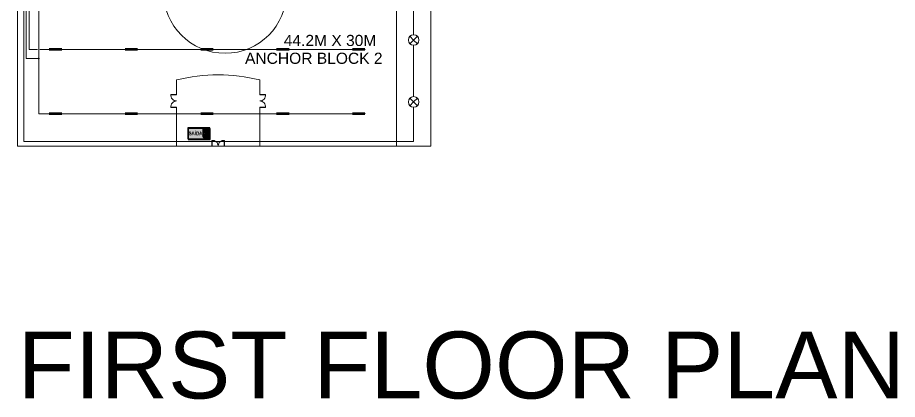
# Model space of a CAD drawing. Extents: x -17539 to 1421, y -3169 to 802964.
# Drawn here: x 319.7 to 422.4, y 236.6 to 281.1 of the extents above; entities that cross this region are included whole.
import ezdxf
from ezdxf.enums import TextEntityAlignment as Align

# ---------------------------------------------------------------- set-up
doc = ezdxf.new("R2010")
doc.units = 0
doc.header["$LTSCALE"] = 25
doc.header["$MEASUREMENT"] = 0
doc.layers.get('0').update_dxf_attribs({"lineweight": 9})
doc.layers.add('Iluminação', color=10, linetype='Continuous', lineweight=9)
doc.layers.add('www.cadblocksfree.com', color=7, linetype='Continuous', lineweight=9)
doc.layers.add('Simbologia de Emergência', color=6, linetype='Continuous')
doc.styles.add('AGORA COTA', font='arial.ttf')
doc.styles.add('ROMANS', font='arial.ttf')

# ---------------------------------------------------------------- blocks, each defined once
blk = doc.blocks.new('emergencia saida')
at = {"layer": 'Simbologia de Emergência'}
h = blk.add_hatch(color=98, dxfattribs=at)
h.paths.add_polyline_path([(-0.097, 0.169), (-0.097, 1.056), (-1.871, 1.056), (-1.871, 0.169)])
h.paths.add_polyline_path([(-0.638, 0.322), (-0.638, 0.988), (-0.194, 0.988), (-0.194, 0.486), (-0.185, 0.486), (-0.137, 0.406), (-0.194, 0.406), (-0.194, 0.322), (-0.131, 0.259), (-0.575, 0.259)], flags=16)
h.paths.add_polyline_path([(-0.552, 0.906, -1), (-0.426, 0.906, -1)], flags=0)
h.paths.add_polyline_path([(-0.582, 0.323), (-0.511, 0.323), (-0.481, 0.259), (-0.552, 0.259)], flags=0)
h.paths.add_polyline_path([(-0.474, 0.602, 0.215507), (-0.473, 0.66), (-0.51, 0.748), (-0.568, 0.7), (-0.638, 0.7), (-0.638, 0.747), (-0.585, 0.747), (-0.501, 0.817, -0.204141), (-0.48, 0.826), (-0.305, 0.826, -0.263654), (-0.28, 0.812), (-0.226, 0.722, -1), (-0.266, 0.698), (-0.315, 0.779), (-0.377, 0.779), (-0.322, 0.644, -0.095479), (-0.317, 0.617), (-0.317, 0.481), (-0.187, 0.481), (-0.145, 0.41), (-0.366, 0.41, -0.414214), (-0.389, 0.433), (-0.389, 0.599, 0.740976), (-0.403, 0.6), (-0.53, 0.331), (-0.601, 0.331)], flags=0)
for p, q in [((-0.194, 0.988), (-0.638, 0.988)), ((-0.585, 0.747), (-0.638, 0.747)), ((-0.496, 0.821), (-0.585, 0.747)), ((-0.51, 0.748), (-0.568, 0.7)), ((-0.51, 0.748), (-0.473, 0.66)), ((-0.48, 0.826), (-0.305, 0.826)), ((-0.315, 0.779), (-0.377, 0.779)), ((-0.377, 0.779), (-0.322, 0.644)), ((-0.266, 0.698), (-0.315, 0.779)), ((-0.28, 0.812), (-0.226, 0.722)), ((-0.194, 0.486), (-0.194, 0.988)), ((-0.097, 0.169), (-0.097, 1.056)), ((-1.871, 0.169), (-0.097, 0.169)), ((-0.568, 0.7), (-0.638, 0.7)), ((-0.638, 0.322), (-0.575, 0.259)), ((-0.474, 0.602), (-0.601, 0.331)), ((-0.601, 0.331), (-0.53, 0.331)), ((-0.552, 0.259), (-0.582, 0.323)), ((-0.582, 0.323), (-0.511, 0.323)), ((-0.403, 0.6), (-0.53, 0.331)), ((-0.481, 0.259), (-0.511, 0.323)), ((-0.389, 0.599), (-0.389, 0.433)), ((-0.366, 0.41), (-0.145, 0.41)), ((-0.317, 0.617), (-0.317, 0.481)), ((-0.317, 0.481), (-0.187, 0.481)), ((-0.194, 0.486), (-0.185, 0.486)), ((-0.194, 0.322), (-0.194, 0.406)), ((-0.194, 0.406), (-0.137, 0.406)), ((-0.194, 0.322), (-0.131, 0.259)), ((-0.187, 0.481), (-0.145, 0.41)), ((-0.185, 0.486), (-0.137, 0.406))]:
    blk.add_line(p, q, dxfattribs=at)
at = {"layer": 'Simbologia de Emergência', "color": 7, "true_color": 0xffffff}
for points in [[(-0.097, 1.056), (-1.871, 1.056), (-1.871, 0.169), (-0.097, 0.169), (-0.097, 1.056)], [(-0.638, 0.322), (-0.638, 0.988), (-0.194, 0.988), (-0.194, 0.486), (-0.185, 0.486), (-0.137, 0.406), (-0.194, 0.406), (-0.194, 0.322), (-0.131, 0.259), (-0.575, 0.259), (-0.638, 0.322)], [(-0.511, 0.323), (-0.582, 0.323), (-0.552, 0.259), (-0.481, 0.259), (-0.511, 0.323)]]:
    blk.add_lwpolyline(points, close=True, dxfattribs=at)
for points in [[(-0.403, 0.6, -0.740976), (-0.389, 0.599), (-0.389, 0.433, 0.414214), (-0.366, 0.41), (-0.145, 0.41), (-0.187, 0.481), (-0.317, 0.481), (-0.317, 0.617, 0.095479), (-0.322, 0.644), (-0.377, 0.779), (-0.315, 0.779), (-0.266, 0.698, 1), (-0.226, 0.722), (-0.28, 0.812, 0.263654), (-0.305, 0.826), (-0.48, 0.826, 0.148058), (-0.496, 0.821), (-0.585, 0.747), (-0.638, 0.747), (-0.638, 0.7), (-0.568, 0.7), (-0.51, 0.748), (-0.473, 0.66, -0.215507), (-0.474, 0.602), (-0.601, 0.331), (-0.53, 0.331), (-0.403, 0.6, -0.740976)], [(-0.552, 0.906, -1), (-0.426, 0.906, -1), (-0.552, 0.906, -1)]]:
    blk.add_lwpolyline(points, format="xyb", close=True, dxfattribs=at)
at = {"layer": 'Simbologia de Emergência'}
blk.add_lwpolyline([(-0.403, 0.6, -0.038289), (-0.403, 0.601), (-0.403, 0.6, -0.038289)], format="xyb", close=True, dxfattribs=at)
blk.add_circle((-0.489, 0.906), 0.0631, dxfattribs=at)
for centre, radius, start, end in [((-0.48, 0.797), 0.029, 89.99653, 123.68433), ((-0.305, 0.797), 0.029, 30.9159, 89.99653), ((-0.246, 0.71), 0.0234, 210.9159, 30.9159), ((-0.538, 0.632), 0.071, 334.70849, 23.35549), ((-0.396, 0.597), 0.00762, 12.94374, 159.094), ((-0.366, 0.433), 0.0222, 179.99653, 269.99653), ((-0.388, 0.617), 0.071, 359.99653, 21.81227)]:
    blk.add_arc(centre, radius, start, end, dxfattribs=at)
at = {"layer": 'Simbologia de Emergência', "color": 0, "style": 'AGORA COTA'}
blk.add_text('SAÍDA', height=0.2665, rotation=359.99653, dxfattribs=at).set_placement((-1.27, 0.493), align=Align.CENTER)
blk = doc.blocks.new('Ponto de Luz')
for q in [(-0.44, 0.44), (-0.44, -0.44), (0.44, 0.44), (0.44, -0.44)]:
    blk.add_line((0, 0), q)
blk.add_circle((0, 0), 0.618)
blk = doc.blocks.new('Luminária 4')
at = {"layer": 'Iluminação', "lineweight": 40}
for p, q in [((0.73, 0.04), (-0.73, 0.04)), ((-0.73, 0.04), (-0.73, 0)), ((-0.73, 0), (0.73, 0)), ((0.73, 0), (0.73, 0.04))]:
    blk.add_line(p, q, dxfattribs=at)
at = {"layer": 'Iluminação', "lineweight": 30}
blk.add_line((-0.67, 0.01), (0.68, 0.01), dxfattribs=at)
blk = doc.blocks.new('Caixa de Derivação')
at = {"layer": 'Iluminação'}
h = blk.add_hatch(color=256, dxfattribs=at)
h.dxf.hatch_style = 1
h.paths.add_polyline_path([(0.05, 0.05), (-0.05, 0.05), (-0.05, -0.05), (0.05, -0.05)])
blk.add_lwpolyline([(-0.05, 0.05), (0.05, 0.05), (0.05, -0.05), (-0.05, -0.05)], close=True, dxfattribs=at)

msp = doc.modelspace()

# ---------------------------------------------------------------- linework, layer by layer
at = {"layer": 'Iluminação'}
for p, q in [((321.07, 288.67), (321.07, 277.44)), ((322.18, 284.94), (322.18, 269.94)), ((365.92, 279.15), (365.92, 285.13)), ((320.44, 266.7), (320.44, 283.93)), ((320.73, 276.38), (320.73, 283.93)), ((322.06, 277.44), (321.07, 277.44)), ((323.41, 277.44), (322.3, 277.44)), ((332.25, 277.44), (324.87, 277.44)), ((341.09, 277.44), (333.71, 277.44)), ((349.93, 277.44), (342.55, 277.44)), ((358.77, 277.44), (351.39, 277.44)), ((365.92, 271.93), (365.92, 277.91)), ((322.18, 276.38), (320.73, 276.38)), ((323.41, 269.94), (322.18, 269.94)), ((332.25, 269.94), (324.87, 269.94)), ((341.09, 269.94), (333.71, 269.94)), ((349.93, 269.94), (342.55, 269.94)), ((351.39, 269.94), (358.77, 269.94)), ((365.92, 270.69), (365.92, 266.7)), ((365.92, 266.7), (320.44, 266.7))]:
    msp.add_line(p, q, dxfattribs=at)
at = {"layer": 'www.cadblocksfree.com'}
for p, q in [((319.72, 266.17), (319.72, 411.37)), ((363.92, 363.63), (363.92, 266.17)), ((367.92, 363.17), (367.92, 266.17)), ((338.27, 272.17), (338.27, 273.87)), ((347.97, 272.17), (347.97, 273.87)), ((338.27, 270.71), (338.27, 266.17)), ((347.97, 270.67), (347.97, 266.17)), ((367.92, 266.17), (319.72, 266.17))]:
    msp.add_line(p, q, dxfattribs=at)
for points in [[(338.27, 271.42, -0.445634), (337.61, 272.17), (338.27, 272.17), (338.27, 272.13), (337.61, 272.13)], [(347.97, 271.42, 0.445634), (348.63, 272.17), (347.97, 272.17), (347.97, 272.13), (348.63, 272.13)], [(338.27, 271.42, 0.445634), (337.61, 270.67), (338.27, 270.67), (338.27, 270.71), (337.61, 270.71)], [(347.97, 271.42, -0.445634), (348.63, 270.67), (347.97, 270.67), (347.97, 270.71), (348.63, 270.71)], [(343.12, 266.17, 0.445634), (342.37, 266.83), (342.37, 266.17), (342.41, 266.17), (342.41, 266.83)], [(343.12, 266.17, -0.445634), (343.87, 266.83), (343.87, 266.17), (343.83, 266.17), (343.83, 266.83)]]:
    msp.add_lwpolyline(points, format="xyb", dxfattribs=at)
msp.add_circle((343.92, 284.18), 7.2, dxfattribs=at)
msp.add_arc((343.12, 254.57), 19.9, 75.8954, 104.1046, dxfattribs=at)

# ---------------------------------------------------------------- block references
at = {"layer": 'Iluminação', "rotation": 89.99999999999999}
for p in [(365.92, 278.53), (365.92, 271.31)]:
    msp.add_blockref('Ponto de Luz', p, dxfattribs=at)
at = {"layer": 'Iluminação'}
for name, p in [('Luminária 4', (324.14, 277.42)), ('Luminária 4', (332.98, 277.42)), ('Luminária 4', (341.82, 277.42)), ('Luminária 4', (350.66, 277.42)), ('Luminária 4', (359.5, 277.42)), ('Caixa de Derivação', (322.18, 276.38)), ('Luminária 4', (324.14, 269.92)), ('Luminária 4', (332.98, 269.92)), ('Luminária 4', (341.82, 269.92)), ('Luminária 4', (350.66, 269.92)), ('Luminária 4', (359.5, 269.92))]:
    msp.add_blockref(name, p, dxfattribs=at)
at = {"layer": 'Simbologia de Emergência', "xscale": 1.448688494986823, "yscale": 1.448688494986823, "zscale": 1.448688494986823}
for p in [(342.29, 266.78), (342.32, 266.7)]:
    msp.add_blockref('emergencia saida', p, dxfattribs=at)

# ---------------------------------------------------------------- texts
at = {"layer": 'www.cadblocksfree.com', "style": 'ROMANS'}
for s, height, p in [('44.2M X 30M', 1.3, (350.77, 279.13)), ('ANCHOR BLOCK 2', 1.3, (346.25, 277.05)), ('FIRST FLOOR PLAN', 7.8, (319.72, 244.54))]:
    msp.add_text(s, height=height, dxfattribs=at).set_placement(p, align=Align.TOP_LEFT)

doc.saveas('drawing.dxf')
